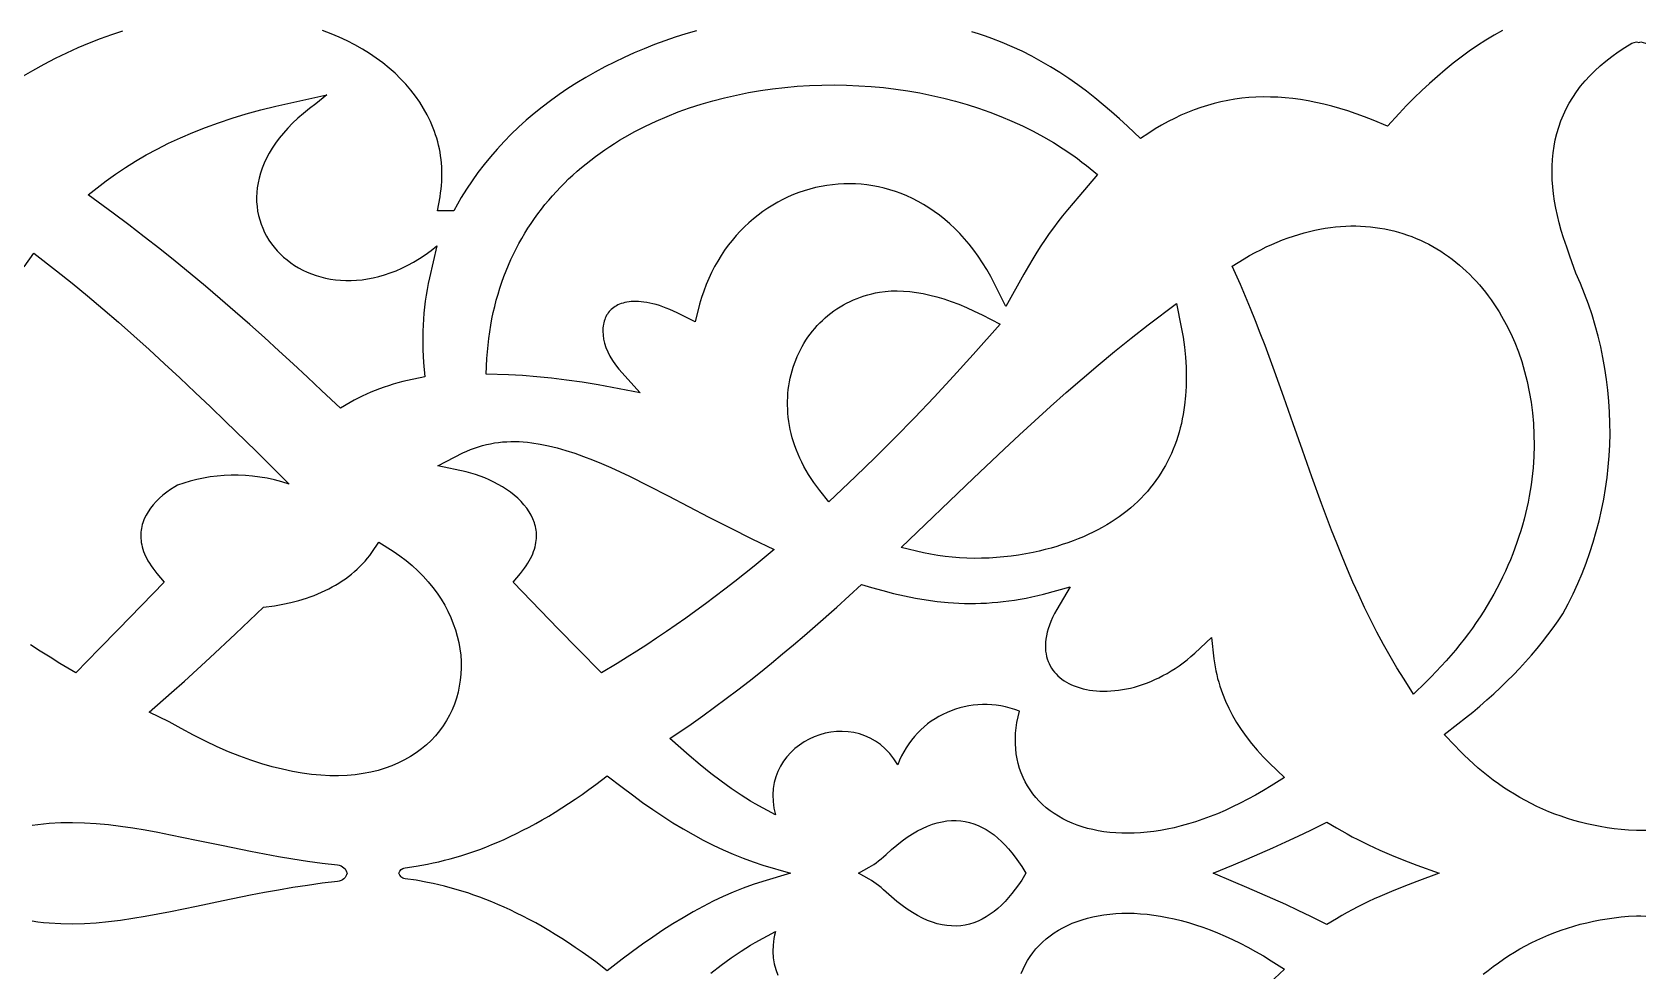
# Model space of a CAD drawing. Extents: x -280 to 280, y -610 to 610.
# Drawn here: x -104.4 to -11.4, y 474.4 to 528.5 of the extents above; entities that cross this region are included whole.
import ezdxf

# ---------------------------------------------------------------- set-up
doc = ezdxf.new("R2010")
doc.units = 0
doc.layers.add('LAYER_1', color=18, linetype='CONTINUOUS')

msp = doc.modelspace()

# ---------------------------------------------------------------- linework, layer by layer
at = {"layer": 'LAYER_1'}
for points in [[(-99.215, 528.527), (-99.854, 528.322), (-100.497, 528.094), (-101.144, 527.844), (-101.794, 527.572), (-102.447, 527.276), (-103.102, 526.957), (-103.759, 526.615), (-104.418, 526.248), (-105.078, 525.857)], [(-66.109, 528.557), (-66.725, 528.377), (-67.336, 528.184), (-67.939, 527.977), (-68.536, 527.758), (-69.126, 527.526), (-69.708, 527.281), (-70.282, 527.024), (-70.848, 526.754), (-71.404, 526.472), (-71.951, 526.178), (-72.488, 525.872), (-73.014, 525.553), (-73.53, 525.223), (-74.035, 524.882), (-74.528, 524.528), (-75.009, 524.163), (-75.477, 523.787), (-75.932, 523.4), (-76.374, 523.002), (-76.802, 522.593), (-77.216, 522.173), (-77.615, 521.742), (-78, 521.301), (-78.369, 520.849), (-78.721, 520.387), (-79.058, 519.915), (-79.378, 519.433), (-79.681, 518.94), (-80.115, 518.177), (-81.055, 518.177), (-80.905, 518.991), (-80.871, 519.212), (-80.843, 519.431), (-80.821, 519.65), (-80.806, 519.867), (-80.798, 520.083), (-80.795, 520.298), (-80.799, 520.511), (-80.808, 520.723), (-80.824, 520.933), (-80.845, 521.142), (-80.873, 521.35), (-80.906, 521.556), (-80.946, 521.761), (-80.99, 521.964), (-81.041, 522.165), (-81.097, 522.365), (-81.159, 522.563), (-81.227, 522.76), (-81.298, 522.951), (-81.462, 523.339), (-81.646, 523.715), (-81.85, 524.084), (-82.076, 524.445), (-82.322, 524.797), (-82.587, 525.14), (-82.873, 525.473), (-83.178, 525.796), (-83.501, 526.11), (-83.843, 526.412), (-84.203, 526.703), (-84.58, 526.982), (-84.975, 527.249), (-85.386, 527.503), (-85.814, 527.743), (-86.257, 527.971), (-86.716, 528.184), (-87.19, 528.382), (-87.678, 528.565)], [(-19.631, 528.566), (-20.118, 528.296), (-20.6, 528.008), (-21.076, 527.703), (-21.548, 527.38), (-22.015, 527.041), (-22.478, 526.686), (-22.936, 526.315), (-23.389, 525.929), (-23.839, 525.529), (-24.285, 525.114), (-24.726, 524.686), (-25.164, 524.245), (-25.599, 523.791), (-26.273, 523.062), (-27.099, 523.408), (-27.587, 523.599), (-28.069, 523.775), (-28.546, 523.936), (-29.017, 524.082), (-29.482, 524.213), (-29.943, 524.33), (-30.397, 524.432), (-30.847, 524.519), (-31.291, 524.592), (-31.73, 524.651), (-32.165, 524.695), (-32.594, 524.725), (-33.019, 524.741), (-33.439, 524.743), (-33.855, 524.731), (-34.267, 524.705), (-34.674, 524.665), (-35.077, 524.611), (-35.477, 524.544), (-35.872, 524.462), (-36.265, 524.368), (-36.653, 524.259), (-37.039, 524.137), (-37.421, 524.001), (-37.801, 523.851), (-38.177, 523.688), (-38.551, 523.511), (-38.922, 523.321), (-39.29, 523.117), (-39.657, 522.899), (-40.024, 522.665), (-40.507, 522.349), (-41.253, 523.058), (-41.713, 523.48), (-42.18, 523.894), (-42.656, 524.298), (-43.14, 524.693), (-43.632, 525.076), (-44.133, 525.447), (-44.643, 525.805), (-45.162, 526.15), (-45.691, 526.481), (-46.229, 526.795), (-46.777, 527.094), (-47.335, 527.376), (-47.903, 527.64), (-48.482, 527.885), (-49.074, 528.111), (-49.458, 528.246), (-49.847, 528.376), (-50.238, 528.499)], [(-11.373, 482.471), (-11.646, 482.455), (-11.78, 482.463), (-11.914, 482.455), (-12.364, 482.483), (-12.78, 482.52), (-13.19, 482.567), (-13.593, 482.623), (-13.991, 482.689), (-14.382, 482.765), (-14.768, 482.85), (-15.148, 482.944), (-15.522, 483.047), (-15.89, 483.16), (-16.252, 483.281), (-16.609, 483.411), (-16.96, 483.549), (-17.305, 483.696), (-17.645, 483.852), (-17.979, 484.015), (-18.308, 484.186), (-18.631, 484.365), (-18.949, 484.552), (-19.262, 484.746), (-19.569, 484.948), (-19.871, 485.157), (-20.168, 485.373), (-20.461, 485.596), (-20.748, 485.826), (-21.03, 486.062), (-21.307, 486.305), (-21.58, 486.554), (-21.848, 486.809), (-22.112, 487.07), (-22.371, 487.337), (-22.991, 488.001), (-22.209, 488.609), (-21.775, 488.95), (-21.352, 489.292), (-20.937, 489.639), (-20.532, 489.99), (-20.137, 490.344), (-19.75, 490.703), (-19.374, 491.066), (-19.006, 491.433), (-18.649, 491.805), (-18.301, 492.182), (-17.964, 492.563), (-17.636, 492.949), (-17.318, 493.34), (-17.011, 493.737), (-16.714, 494.138), (-16.427, 494.545), (-16.151, 494.957), (-15.847, 495.53), (-15.561, 496.109), (-15.293, 496.694), (-15.043, 497.286), (-14.811, 497.882), (-14.597, 498.484), (-14.4, 499.09), (-14.222, 499.7), (-14.062, 500.314), (-13.92, 500.932), (-13.796, 501.552), (-13.69, 502.176), (-13.603, 502.801), (-13.533, 503.429), (-13.481, 504.057), (-13.448, 504.687), (-13.433, 505.318), (-13.436, 505.949), (-13.457, 506.58), (-13.497, 507.21), (-13.554, 507.839), (-13.63, 508.467), (-13.724, 509.094), (-13.837, 509.718), (-13.968, 510.34), (-14.117, 510.959), (-14.284, 511.575), (-14.47, 512.187), (-14.674, 512.795), (-14.896, 513.399), (-15.137, 513.998), (-15.396, 514.592), (-15.752, 515.574), (-15.93, 516.089), (-16.107, 516.622), (-16.24, 517.054), (-16.36, 517.483), (-16.465, 517.907), (-16.556, 518.327), (-16.631, 518.743), (-16.691, 519.155), (-16.735, 519.562), (-16.764, 519.964), (-16.776, 520.362), (-16.772, 520.755), (-16.752, 521.144), (-16.714, 521.527), (-16.659, 521.905), (-16.587, 522.278), (-16.498, 522.646), (-16.39, 523.007), (-16.265, 523.363), (-16.121, 523.712), (-15.959, 524.055), (-15.779, 524.391), (-15.58, 524.72), (-15.363, 525.042), (-15.127, 525.357), (-14.873, 525.664), (-14.601, 525.964), (-14.31, 526.256), (-14, 526.54), (-13.672, 526.816), (-13.325, 527.084), (-12.96, 527.345), (-12.576, 527.598), (-12.18, 527.838), (-11.914, 527.912), (-11.78, 527.875), (-11.646, 527.912), (-11.38, 527.838), (-11.379, 527.838), (-11.377, 527.838), (-11.375, 527.838), (-11.373, 527.838)], [(-104.893, 514.962), (-104.328, 515.749), (-103.02, 514.731), (-102.127, 514.015), (-101.236, 513.28), (-100.346, 512.528), (-99.457, 511.76), (-98.569, 510.976), (-97.682, 510.179), (-96.797, 509.37), (-95.913, 508.549), (-95.031, 507.719), (-94.149, 506.879), (-93.269, 506.032), (-91.513, 504.32), (-89.601, 502.434), (-90.028, 502.564), (-90.453, 502.674), (-90.877, 502.764), (-91.298, 502.836), (-91.716, 502.89), (-92.132, 502.925), (-92.544, 502.943), (-92.952, 502.943), (-93.357, 502.927), (-93.757, 502.893), (-94.153, 502.844), (-94.543, 502.778), (-94.929, 502.697), (-95.308, 502.601), (-95.682, 502.49), (-96.049, 502.365), (-96.206, 502.272), (-96.443, 502.119), (-96.67, 501.958), (-96.885, 501.788), (-97.087, 501.611), (-97.274, 501.427), (-97.447, 501.237), (-97.602, 501.041), (-97.741, 500.84), (-97.861, 500.634), (-97.962, 500.424), (-98.045, 500.204), (-98.077, 500.1), (-98.105, 499.99), (-98.128, 499.879), (-98.146, 499.767), (-98.158, 499.653), (-98.165, 499.538), (-98.166, 499.422), (-98.162, 499.303), (-98.151, 499.183), (-98.134, 499.061), (-98.111, 498.937), (-98.081, 498.811), (-98.044, 498.683), (-98, 498.552), (-97.949, 498.419), (-97.89, 498.284), (-97.823, 498.147), (-97.748, 498.007), (-97.664, 497.865), (-97.572, 497.721), (-97.47, 497.575), (-97.359, 497.426), (-97.239, 497.276), (-96.813, 496.777), (-99.441, 494.07), (-100.555, 492.932), (-101.918, 491.553), (-102.826, 492.099), (-103.393, 492.448), (-103.96, 492.806), (-104.526, 493.171)], [(-104.437, 482.764), (-104.107, 482.813), (-103.776, 482.852), (-103.44, 482.884), (-102.774, 482.922), (-102.099, 482.93), (-101.417, 482.912), (-100.729, 482.868), (-100.034, 482.802), (-99.331, 482.717), (-98.622, 482.614), (-97.904, 482.495), (-97.179, 482.364), (-96.443, 482.222), (-94.949, 481.916), (-93.414, 481.593), (-91.836, 481.27), (-91.032, 481.115), (-90.216, 480.967), (-89.389, 480.827), (-88.55, 480.697), (-87.698, 480.581), (-86.827, 480.479), (-86.716, 480.458), (-86.616, 480.423), (-86.528, 480.376), (-86.451, 480.317), (-86.386, 480.249), (-86.333, 480.172), (-86.291, 480.089), (-86.261, 480), (-86.291, 479.911), (-86.333, 479.828), (-86.386, 479.751), (-86.451, 479.683), (-86.528, 479.624), (-86.616, 479.577), (-86.716, 479.542), (-86.827, 479.521), (-87.698, 479.419), (-88.55, 479.303), (-89.389, 479.173), (-90.216, 479.033), (-91.032, 478.885), (-91.836, 478.73), (-93.414, 478.407), (-94.949, 478.084), (-96.443, 477.778), (-97.179, 477.636), (-97.904, 477.505), (-98.622, 477.386), (-99.331, 477.283), (-100.034, 477.198), (-100.729, 477.132), (-101.417, 477.088), (-102.099, 477.07), (-102.774, 477.078), (-103.44, 477.116), (-103.776, 477.148), (-104.107, 477.187), (-104.437, 477.236)], [(-47.392, 474.219), (-47.285, 474.475), (-47.164, 474.724), (-47.029, 474.965), (-46.88, 475.197), (-46.718, 475.421), (-46.543, 475.635), (-46.356, 475.84), (-46.156, 476.036), (-45.945, 476.221), (-45.722, 476.396), (-45.488, 476.561), (-45.244, 476.715), (-44.989, 476.859), (-44.724, 476.992), (-44.45, 477.114), (-44.166, 477.224), (-43.873, 477.324), (-43.571, 477.412), (-43.261, 477.488), (-42.943, 477.553), (-42.616, 477.606), (-42.282, 477.647), (-41.94, 477.677), (-41.591, 477.693), (-41.235, 477.698), (-40.873, 477.69), (-40.503, 477.67), (-40.127, 477.636), (-39.745, 477.59), (-39.357, 477.531), (-38.963, 477.458), (-38.564, 477.373), (-38.16, 477.273), (-37.75, 477.16), (-37.336, 477.032), (-36.916, 476.891), (-36.493, 476.736), (-36.065, 476.566), (-35.633, 476.381), (-35.197, 476.181), (-34.758, 475.967), (-34.315, 475.737), (-33.869, 475.493), (-33.421, 475.232), (-32.971, 474.957), (-32.206, 474.474), (-33.066, 473.66)], [(-20.748, 474.174), (-20.461, 474.404), (-20.168, 474.627), (-19.871, 474.843), (-19.569, 475.052), (-19.262, 475.254), (-18.949, 475.448), (-18.631, 475.635), (-18.308, 475.814), (-17.979, 475.985), (-17.645, 476.148), (-17.305, 476.304), (-16.96, 476.451), (-16.609, 476.589), (-16.252, 476.719), (-15.89, 476.84), (-15.522, 476.953), (-15.148, 477.056), (-14.768, 477.15), (-14.382, 477.235), (-13.991, 477.311), (-13.593, 477.377), (-13.19, 477.433), (-12.78, 477.48), (-12.364, 477.517), (-11.914, 477.545), (-11.78, 477.537), (-11.646, 477.545), (-11.373, 477.529)], [(-65.289, 474.242), (-64.692, 474.701), (-64.111, 475.122), (-63.547, 475.503), (-63.268, 475.681), (-62.994, 475.847), (-62.724, 476.003), (-61.557, 476.64), (-61.608, 476.439), (-61.648, 476.242), (-61.678, 476.048), (-61.698, 475.856), (-61.711, 475.483), (-61.687, 475.123), (-61.63, 474.776), (-61.54, 474.445), (-61.42, 474.13)]]:
    msp.add_lwpolyline(points, dxfattribs=at)
for points in [[(-88.075, 524.348), (-88.442, 524.073), (-88.787, 523.795), (-89.109, 523.514), (-89.408, 523.231), (-89.686, 522.946), (-89.942, 522.659), (-90.177, 522.371), (-90.391, 522.083), (-90.585, 521.794), (-90.759, 521.505), (-90.913, 521.216), (-91.048, 520.928), (-91.164, 520.64), (-91.261, 520.355), (-91.341, 520.071), (-91.403, 519.789), (-91.447, 519.51), (-91.475, 519.234), (-91.486, 518.961), (-91.481, 518.692), (-91.46, 518.426), (-91.424, 518.165), (-91.373, 517.909), (-91.307, 517.659), (-91.227, 517.413), (-91.133, 517.174), (-91.025, 516.941), (-90.905, 516.714), (-90.771, 516.495), (-90.626, 516.283), (-90.468, 516.079), (-90.299, 515.883), (-90.119, 515.695), (-89.928, 515.517), (-89.727, 515.347), (-89.515, 515.188), (-89.294, 515.038), (-89.064, 514.899), (-88.825, 514.77), (-88.577, 514.653), (-88.321, 514.547), (-88.058, 514.454), (-87.787, 514.372), (-87.509, 514.303), (-87.225, 514.247), (-86.934, 514.205), (-86.638, 514.176), (-86.336, 514.161), (-86.03, 514.161), (-85.718, 514.176), (-85.403, 514.207), (-85.083, 514.252), (-84.76, 514.314), (-84.434, 514.392), (-84.105, 514.487), (-83.774, 514.599), (-83.441, 514.729), (-83.106, 514.877), (-82.77, 515.042), (-82.434, 515.227), (-82.096, 515.43), (-81.759, 515.653), (-81.422, 515.896), (-81.086, 516.159), (-81.52, 514.314), (-81.59, 513.984), (-81.653, 513.651), (-81.71, 513.315), (-81.759, 512.976), (-81.802, 512.635), (-81.837, 512.29), (-81.865, 511.943), (-81.886, 511.592), (-81.899, 511.239), (-81.905, 510.883), (-81.904, 510.524), (-81.894, 510.162), (-81.877, 509.797), (-81.853, 509.43), (-81.781, 508.619), (-82.786, 508.403), (-83.06, 508.336), (-83.333, 508.263), (-83.604, 508.185), (-83.871, 508.102), (-84.134, 508.014), (-84.394, 507.921), (-84.65, 507.823), (-84.902, 507.72), (-85.15, 507.612), (-85.393, 507.499), (-85.631, 507.382), (-85.865, 507.26), (-86.093, 507.133), (-86.653, 506.804), (-87.735, 507.833), (-88.548, 508.597), (-89.368, 509.358), (-90.195, 510.117), (-91.03, 510.871), (-91.872, 511.622), (-92.722, 512.366), (-93.578, 513.105), (-94.441, 513.837), (-95.312, 514.562), (-96.188, 515.278), (-97.072, 515.985), (-97.962, 516.683), (-98.858, 517.37), (-99.76, 518.045), (-101.203, 519.099), (-100.164, 519.9), (-99.619, 520.293), (-99.052, 520.674), (-98.464, 521.043), (-97.853, 521.399), (-97.218, 521.743), (-96.56, 522.074), (-95.878, 522.391), (-95.171, 522.695), (-94.438, 522.985), (-93.679, 523.26), (-92.894, 523.522), (-92.081, 523.768), (-91.241, 523.999), (-90.372, 524.215), (-87.44, 524.87)], [(-57.465, 525.424), (-56.753, 525.394), (-56.042, 525.347), (-55.334, 525.28), (-54.629, 525.196), (-53.928, 525.093), (-53.232, 524.973), (-52.541, 524.834), (-51.856, 524.676), (-51.179, 524.501), (-50.509, 524.308), (-49.848, 524.097), (-49.196, 523.867), (-48.555, 523.62), (-47.924, 523.355), (-47.306, 523.071), (-46.7, 522.77), (-46.107, 522.451), (-45.529, 522.113), (-44.965, 521.758), (-44.42, 521.386), (-44.15, 521.192), (-43.887, 520.994), (-43.628, 520.791), (-42.982, 520.266), (-44.07, 519.009), (-44.714, 518.243), (-45, 517.888), (-45.27, 517.544), (-45.527, 517.205), (-45.773, 516.866), (-46.012, 516.522), (-46.248, 516.168), (-46.486, 515.797), (-46.727, 515.405), (-46.977, 514.986), (-47.237, 514.535), (-48.277, 512.669), (-48.921, 513.98), (-49.145, 514.401), (-49.378, 514.805), (-49.62, 515.192), (-49.869, 515.561), (-50.126, 515.914), (-50.39, 516.25), (-50.66, 516.569), (-50.937, 516.872), (-51.22, 517.158), (-51.509, 517.429), (-51.803, 517.684), (-52.102, 517.923), (-52.405, 518.146), (-52.713, 518.355), (-53.025, 518.548), (-53.34, 518.726), (-53.659, 518.889), (-53.98, 519.037), (-54.304, 519.171), (-54.631, 519.29), (-54.959, 519.395), (-55.289, 519.486), (-55.62, 519.563), (-55.953, 519.626), (-56.286, 519.676), (-56.619, 519.711), (-56.952, 519.733), (-57.285, 519.742), (-57.618, 519.737), (-57.949, 519.719), (-58.279, 519.688), (-58.607, 519.644), (-58.934, 519.588), (-59.257, 519.518), (-59.579, 519.436), (-59.897, 519.341), (-60.212, 519.233), (-60.523, 519.114), (-60.829, 518.982), (-61.132, 518.838), (-61.429, 518.682), (-61.722, 518.514), (-62.009, 518.334), (-62.29, 518.142), (-62.564, 517.939), (-62.832, 517.724), (-63.093, 517.498), (-63.347, 517.26), (-63.594, 517.011), (-63.832, 516.751), (-64.062, 516.48), (-64.283, 516.198), (-64.495, 515.906), (-64.697, 515.602), (-64.89, 515.288), (-65.073, 514.963), (-65.245, 514.627), (-65.406, 514.282), (-65.556, 513.925), (-65.695, 513.559), (-65.821, 513.182), (-65.935, 512.795), (-66.195, 511.777), (-66.997, 512.194), (-67.221, 512.304), (-67.44, 512.405), (-67.653, 512.496), (-67.86, 512.579), (-68.061, 512.652), (-68.257, 512.717), (-68.446, 512.774), (-68.63, 512.822), (-68.807, 512.863), (-68.979, 512.895), (-69.144, 512.921), (-69.303, 512.939), (-69.456, 512.951), (-69.602, 512.956), (-69.742, 512.955), (-69.876, 512.948), (-70.004, 512.935), (-70.125, 512.917), (-70.241, 512.893), (-70.35, 512.865), (-70.453, 512.833), (-70.551, 512.796), (-70.643, 512.756), (-70.73, 512.711), (-70.811, 512.663), (-70.888, 512.611), (-70.96, 512.556), (-71.027, 512.498), (-71.089, 512.437), (-71.148, 512.372), (-71.202, 512.304), (-71.252, 512.232), (-71.298, 512.158), (-71.34, 512.079), (-71.377, 511.998), (-71.411, 511.913), (-71.44, 511.825), (-71.465, 511.734), (-71.485, 511.639), (-71.501, 511.541), (-71.512, 511.441), (-71.518, 511.337), (-71.519, 511.236), (-71.506, 511.01), (-71.472, 510.781), (-71.416, 510.544), (-71.337, 510.301), (-71.235, 510.054), (-71.11, 509.803), (-70.961, 509.551), (-70.786, 509.299), (-70.587, 509.048), (-69.363, 507.699), (-71.779, 508.147), (-72.706, 508.3), (-73.607, 508.429), (-74.482, 508.536), (-75.332, 508.62), (-76.155, 508.683), (-76.952, 508.726), (-78.242, 508.765), (-78.198, 509.663), (-78.17, 510.057), (-78.134, 510.445), (-78.09, 510.829), (-78.038, 511.208), (-77.978, 511.582), (-77.91, 511.951), (-77.834, 512.315), (-77.751, 512.674), (-77.66, 513.028), (-77.562, 513.377), (-77.456, 513.721), (-77.344, 514.06), (-77.224, 514.394), (-77.097, 514.723), (-76.963, 515.047), (-76.822, 515.366), (-76.674, 515.68), (-76.52, 515.989), (-76.359, 516.293), (-76.192, 516.592), (-76.019, 516.886), (-75.839, 517.174), (-75.654, 517.458), (-75.462, 517.737), (-75.265, 518.01), (-75.061, 518.279), (-74.853, 518.542), (-74.638, 518.8), (-74.419, 519.054), (-74.193, 519.302), (-73.963, 519.545), (-73.728, 519.783), (-73.488, 520.016), (-73.243, 520.244), (-72.993, 520.467), (-72.738, 520.685), (-72.479, 520.897), (-72.216, 521.105), (-71.948, 521.308), (-71.676, 521.506), (-71.4, 521.699), (-71.12, 521.886), (-70.836, 522.069), (-70.548, 522.247), (-70.255, 522.421), (-69.664, 522.751), (-69.057, 523.062), (-68.438, 523.354), (-67.807, 523.626), (-67.165, 523.879), (-66.512, 524.113), (-65.85, 524.327), (-65.18, 524.522), (-64.502, 524.698), (-63.817, 524.855), (-63.125, 524.993), (-62.429, 525.112), (-61.727, 525.213), (-61.022, 525.294), (-60.314, 525.357), (-59.603, 525.402), (-58.891, 525.428), (-58.178, 525.435)], [(-27.814, 517.302), (-27.531, 517.286), (-27.251, 517.262), (-26.974, 517.229), (-26.7, 517.189), (-26.428, 517.141), (-26.16, 517.086), (-25.894, 517.022), (-25.632, 516.951), (-25.372, 516.873), (-25.117, 516.787), (-24.864, 516.694), (-24.615, 516.594), (-24.369, 516.487), (-24.127, 516.373), (-23.889, 516.252), (-23.654, 516.125), (-23.423, 515.991), (-23.196, 515.851), (-22.973, 515.704), (-22.754, 515.551), (-22.538, 515.392), (-22.327, 515.228), (-22.12, 515.057), (-21.918, 514.88), (-21.719, 514.698), (-21.525, 514.511), (-21.335, 514.318), (-21.15, 514.12), (-20.968, 513.916), (-20.792, 513.708), (-20.62, 513.494), (-20.453, 513.276), (-20.29, 513.053), (-20.132, 512.825), (-19.979, 512.593), (-19.83, 512.356), (-19.685, 512.113), (-19.414, 511.621), (-19.161, 511.11), (-18.929, 510.584), (-18.717, 510.044), (-18.527, 509.49), (-18.358, 508.923), (-18.211, 508.343), (-18.086, 507.753), (-17.984, 507.152), (-17.905, 506.541), (-17.849, 505.921), (-17.818, 505.293), (-17.811, 504.658), (-17.829, 504.016), (-17.872, 503.368), (-17.941, 502.717), (-17.985, 502.387), (-18.036, 502.058), (-18.093, 501.728), (-18.158, 501.397), (-18.228, 501.066), (-18.306, 500.734), (-18.391, 500.402), (-18.482, 500.069), (-18.58, 499.736), (-18.686, 499.403), (-18.798, 499.07), (-18.918, 498.737), (-19.045, 498.403), (-19.179, 498.071), (-19.32, 497.738), (-19.468, 497.406), (-19.624, 497.075), (-19.788, 496.744), (-19.959, 496.414), (-20.137, 496.085), (-20.323, 495.756), (-20.517, 495.429), (-20.718, 495.103), (-20.927, 494.778), (-21.144, 494.455), (-21.369, 494.133), (-21.601, 493.812), (-21.842, 493.494), (-22.09, 493.177), (-22.347, 492.861), (-22.612, 492.548), (-22.885, 492.237), (-23.166, 491.928), (-23.455, 491.621), (-23.752, 491.317), (-24.055, 491.019), (-24.764, 490.314), (-25.309, 491.185), (-25.718, 491.837), (-26.116, 492.509), (-26.502, 493.193), (-26.874, 493.889), (-27.235, 494.596), (-27.585, 495.313), (-27.925, 496.039), (-28.255, 496.773), (-28.575, 497.515), (-28.888, 498.264), (-29.193, 499.018), (-29.492, 499.776), (-29.784, 500.539), (-30.071, 501.305), (-30.63, 502.842), (-31.175, 504.38), (-31.712, 505.913), (-32.246, 507.433), (-32.782, 508.934), (-33.326, 510.409), (-33.602, 511.132), (-33.882, 511.847), (-34.166, 512.552), (-34.455, 513.246), (-34.75, 513.927), (-35.232, 514.997), (-34.537, 515.417), (-34.216, 515.601), (-33.895, 515.776), (-33.576, 515.941), (-33.258, 516.096), (-32.941, 516.241), (-32.626, 516.377), (-32.312, 516.503), (-31.999, 516.62), (-31.688, 516.727), (-31.379, 516.825), (-31.071, 516.913), (-30.765, 516.993), (-30.461, 517.063), (-30.158, 517.125), (-29.858, 517.177), (-29.559, 517.221), (-29.263, 517.256), (-28.968, 517.282), (-28.676, 517.3), (-28.386, 517.309), (-28.099, 517.309)], [(-54.178, 513.558), (-53.811, 513.529), (-53.436, 513.481), (-53.051, 513.414), (-52.658, 513.329), (-52.256, 513.224), (-51.844, 513.099), (-51.423, 512.956), (-50.992, 512.792), (-50.551, 512.609), (-50.1, 512.405), (-49.638, 512.181), (-48.606, 511.647), (-50.158, 509.895), (-51.288, 508.648), (-52.417, 507.433), (-53.545, 506.248), (-54.676, 505.092), (-55.81, 503.964), (-56.948, 502.863), (-58.488, 501.416), (-59.01, 502.062), (-59.184, 502.29), (-59.349, 502.52), (-59.505, 502.751), (-59.652, 502.984), (-59.791, 503.217), (-59.92, 503.451), (-60.041, 503.686), (-60.154, 503.922), (-60.258, 504.158), (-60.353, 504.395), (-60.44, 504.632), (-60.518, 504.868), (-60.589, 505.105), (-60.651, 505.341), (-60.705, 505.577), (-60.751, 505.813), (-60.789, 506.047), (-60.82, 506.281), (-60.842, 506.514), (-60.857, 506.745), (-60.865, 506.976), (-60.865, 507.204), (-60.857, 507.431), (-60.842, 507.657), (-60.82, 507.88), (-60.791, 508.101), (-60.755, 508.321), (-60.712, 508.537), (-60.662, 508.751), (-60.605, 508.963), (-60.541, 509.172), (-60.471, 509.377), (-60.395, 509.58), (-60.312, 509.779), (-60.222, 509.975), (-60.127, 510.168), (-60.025, 510.357), (-59.918, 510.542), (-59.804, 510.723), (-59.685, 510.9), (-59.56, 511.072), (-59.429, 511.24), (-59.293, 511.404), (-59.151, 511.563), (-59.004, 511.717), (-58.852, 511.866), (-58.694, 512.01), (-58.532, 512.148), (-58.365, 512.282), (-58.192, 512.409), (-58.015, 512.531), (-57.833, 512.647), (-57.647, 512.757), (-57.457, 512.86), (-57.262, 512.957), (-57.063, 513.048), (-56.859, 513.132), (-56.652, 513.21), (-56.441, 513.28), (-56.226, 513.343), (-56.008, 513.399), (-55.787, 513.448), (-55.558, 513.49), (-55.228, 513.534), (-54.887, 513.561), (-54.537, 513.569)], [(-38.155, 511.478), (-38.055, 510.892), (-37.976, 510.313), (-37.918, 509.739), (-37.882, 509.171), (-37.869, 508.611), (-37.878, 508.058), (-37.911, 507.513), (-37.967, 506.976), (-38.048, 506.451), (-38.098, 506.188), (-38.154, 505.93), (-38.216, 505.675), (-38.284, 505.422), (-38.359, 505.172), (-38.441, 504.925), (-38.529, 504.681), (-38.624, 504.439), (-38.725, 504.201), (-38.833, 503.966), (-38.948, 503.734), (-39.069, 503.506), (-39.198, 503.281), (-39.333, 503.06), (-39.475, 502.842), (-39.625, 502.628), (-39.781, 502.418), (-39.944, 502.212), (-40.114, 502.01), (-40.291, 501.812), (-40.476, 501.618), (-40.667, 501.429), (-40.866, 501.244), (-41.071, 501.063), (-41.284, 500.887), (-41.504, 500.716), (-41.731, 500.549), (-41.965, 500.387), (-42.206, 500.23), (-42.455, 500.078), (-42.711, 499.931), (-42.974, 499.789), (-43.244, 499.652), (-43.521, 499.52), (-43.806, 499.393), (-44.098, 499.272), (-44.397, 499.156), (-44.704, 499.045), (-45.018, 498.939), (-45.339, 498.839), (-45.668, 498.745), (-46.005, 498.656), (-46.349, 498.572), (-46.701, 498.494), (-47.121, 498.412), (-47.543, 498.34), (-47.967, 498.28), (-48.392, 498.231), (-48.818, 498.193), (-49.244, 498.167), (-49.67, 498.153), (-50.095, 498.15), (-50.519, 498.159), (-50.942, 498.18), (-51.363, 498.213), (-51.782, 498.259), (-52.198, 498.316), (-52.611, 498.386), (-53.021, 498.468), (-54.313, 498.77), (-50.131, 502.77), (-48.374, 504.435), (-47.49, 505.261), (-46.6, 506.081), (-45.703, 506.895), (-44.796, 507.702), (-43.879, 508.502), (-42.949, 509.293), (-42.005, 510.075), (-41.045, 510.847), (-40.067, 511.609), (-38.434, 512.839)], [(-76.346, 504.876), (-76.105, 504.862), (-75.864, 504.841), (-75.618, 504.813), (-75.133, 504.739), (-74.641, 504.64), (-74.145, 504.518), (-73.643, 504.374), (-73.137, 504.21), (-72.626, 504.028), (-72.109, 503.828), (-71.587, 503.611), (-71.058, 503.38), (-70.524, 503.136), (-69.982, 502.878), (-68.881, 502.333), (-67.75, 501.753), (-65.4, 500.529), (-64.178, 499.904), (-62.92, 499.282), (-61.633, 498.651), (-62.788, 497.707), (-63.349, 497.256), (-63.911, 496.813), (-64.473, 496.377), (-65.035, 495.949), (-65.598, 495.529), (-66.161, 495.116), (-66.725, 494.712), (-67.289, 494.315), (-67.854, 493.926), (-68.419, 493.544), (-68.985, 493.171), (-69.551, 492.806), (-70.118, 492.448), (-70.685, 492.099), (-71.593, 491.553), (-72.956, 492.932), (-74.069, 494.07), (-76.697, 496.777), (-76.271, 497.276), (-76.151, 497.426), (-76.04, 497.575), (-75.939, 497.721), (-75.846, 497.865), (-75.763, 498.007), (-75.687, 498.147), (-75.62, 498.284), (-75.561, 498.419), (-75.51, 498.552), (-75.466, 498.683), (-75.429, 498.811), (-75.4, 498.937), (-75.376, 499.061), (-75.36, 499.183), (-75.349, 499.303), (-75.344, 499.422), (-75.345, 499.538), (-75.352, 499.653), (-75.365, 499.767), (-75.382, 499.879), (-75.405, 499.99), (-75.433, 500.1), (-75.465, 500.204), (-75.549, 500.424), (-75.65, 500.634), (-75.77, 500.84), (-75.908, 501.041), (-76.064, 501.237), (-76.236, 501.427), (-76.424, 501.611), (-76.626, 501.788), (-76.841, 501.958), (-77.067, 502.119), (-77.304, 502.272), (-77.55, 502.415), (-77.803, 502.549), (-78.063, 502.674), (-78.327, 502.788), (-78.594, 502.891), (-78.863, 502.983), (-79.132, 503.064), (-79.4, 503.133), (-81.029, 503.485), (-79.589, 504.227), (-79.367, 504.331), (-79.143, 504.425), (-78.918, 504.51), (-78.691, 504.586), (-78.462, 504.653), (-78.232, 504.711), (-78, 504.76), (-77.767, 504.801), (-77.533, 504.833), (-77.298, 504.857), (-77.061, 504.873), (-76.824, 504.882), (-76.585, 504.882)], [(-83.618, 498.573), (-83.228, 498.303), (-82.858, 498.021), (-82.509, 497.729), (-82.18, 497.427), (-81.871, 497.116), (-81.583, 496.797), (-81.316, 496.47), (-81.069, 496.135), (-80.842, 495.795), (-80.636, 495.449), (-80.45, 495.098), (-80.284, 494.743), (-80.139, 494.385), (-80.014, 494.024), (-79.909, 493.661), (-79.824, 493.297), (-79.76, 492.932), (-79.715, 492.568), (-79.691, 492.204), (-79.686, 491.843), (-79.702, 491.484), (-79.737, 491.128), (-79.793, 490.776), (-79.868, 490.429), (-79.963, 490.088), (-80.078, 489.753), (-80.212, 489.426), (-80.366, 489.106), (-80.539, 488.795), (-80.732, 488.494), (-80.944, 488.204), (-81.175, 487.924), (-81.425, 487.657), (-81.693, 487.403), (-81.98, 487.163), (-82.285, 486.937), (-82.607, 486.727), (-82.948, 486.533), (-83.305, 486.356), (-83.68, 486.196), (-84.071, 486.054), (-84.479, 485.931), (-84.903, 485.828), (-85.343, 485.744), (-85.799, 485.681), (-86.27, 485.64), (-86.757, 485.62), (-87.259, 485.622), (-87.777, 485.648), (-88.309, 485.697), (-88.856, 485.77), (-89.418, 485.867), (-89.994, 485.99), (-90.586, 486.139), (-91.192, 486.314), (-91.812, 486.517), (-92.447, 486.747), (-93.096, 487.005), (-93.76, 487.293), (-94.437, 487.61), (-95.129, 487.957), (-95.836, 488.335), (-96.533, 488.732), (-97.686, 489.275), (-96.383, 490.418), (-95.648, 491.074), (-94.912, 491.741), (-94.175, 492.419), (-92.698, 493.805), (-91.094, 495.341), (-90.447, 495.422), (-89.979, 495.5), (-89.515, 495.599), (-89.058, 495.719), (-88.605, 495.859), (-88.387, 495.935), (-88.168, 496.017), (-87.953, 496.104), (-87.74, 496.196), (-87.532, 496.293), (-87.326, 496.395), (-87.125, 496.501), (-86.928, 496.613), (-86.735, 496.729), (-86.546, 496.85), (-86.363, 496.976), (-86.184, 497.107), (-86.011, 497.242), (-85.843, 497.383), (-85.681, 497.527), (-85.524, 497.677), (-85.374, 497.831), (-85.229, 497.99), (-85.091, 498.153), (-84.959, 498.321), (-84.835, 498.494), (-84.438, 499.089)], [(-56.019, 496.479), (-55.378, 496.294), (-54.746, 496.129), (-54.117, 495.983), (-53.489, 495.857), (-52.862, 495.752), (-52.235, 495.668), (-51.605, 495.606), (-51.292, 495.584), (-50.977, 495.567), (-50.662, 495.557), (-50.345, 495.552), (-50.027, 495.554), (-49.709, 495.562), (-49.389, 495.576), (-49.068, 495.597), (-48.746, 495.624), (-48.422, 495.658), (-48.096, 495.699), (-47.769, 495.747), (-47.44, 495.801), (-47.109, 495.863), (-46.776, 495.932), (-46.44, 496.009), (-46.102, 496.092), (-44.57, 496.504), (-45.337, 495.207), (-45.464, 494.971), (-45.576, 494.742), (-45.674, 494.519), (-45.758, 494.302), (-45.828, 494.092), (-45.885, 493.888), (-45.93, 493.691), (-45.962, 493.501), (-45.983, 493.318), (-45.992, 493.141), (-45.991, 492.971), (-45.98, 492.807), (-45.959, 492.65), (-45.929, 492.499), (-45.889, 492.354), (-45.841, 492.214), (-45.785, 492.08), (-45.72, 491.952), (-45.647, 491.828), (-45.566, 491.709), (-45.477, 491.595), (-45.38, 491.486), (-45.275, 491.382), (-45.162, 491.283), (-45.041, 491.189), (-44.913, 491.099), (-44.777, 491.016), (-44.634, 490.937), (-44.483, 490.865), (-44.326, 490.798), (-44.162, 490.738), (-43.991, 490.683), (-43.814, 490.636), (-43.632, 490.594), (-43.443, 490.56), (-43.25, 490.533), (-43.051, 490.513), (-42.848, 490.5), (-42.64, 490.494), (-42.428, 490.497), (-42.213, 490.507), (-41.994, 490.524), (-41.772, 490.55), (-41.547, 490.584), (-41.32, 490.626), (-41.091, 490.676), (-40.86, 490.735), (-40.627, 490.802), (-40.393, 490.878), (-40.158, 490.962), (-39.923, 491.055), (-39.687, 491.158), (-39.451, 491.269), (-39.215, 491.389), (-38.98, 491.519), (-38.746, 491.658), (-38.513, 491.806), (-38.282, 491.963), (-38.052, 492.131), (-37.824, 492.308), (-37.599, 492.495), (-37.376, 492.691), (-36.413, 493.597), (-36.276, 492.36), (-36.245, 492.13), (-36.207, 491.902), (-36.164, 491.676), (-36.115, 491.452), (-36.061, 491.229), (-36, 491.008), (-35.934, 490.789), (-35.863, 490.571), (-35.786, 490.358), (-35.613, 489.928), (-35.419, 489.507), (-35.203, 489.091), (-34.964, 488.682), (-34.702, 488.278), (-34.419, 487.879), (-34.113, 487.486), (-33.786, 487.099), (-33.437, 486.717), (-33.066, 486.34), (-32.206, 485.526), (-32.971, 485.043), (-33.421, 484.768), (-33.869, 484.507), (-34.315, 484.263), (-34.758, 484.033), (-35.197, 483.819), (-35.633, 483.619), (-36.065, 483.434), (-36.493, 483.264), (-36.916, 483.109), (-37.336, 482.968), (-37.75, 482.84), (-38.16, 482.727), (-38.564, 482.627), (-38.963, 482.542), (-39.357, 482.469), (-39.745, 482.41), (-40.127, 482.364), (-40.503, 482.33), (-40.873, 482.31), (-41.235, 482.302), (-41.591, 482.307), (-41.94, 482.323), (-42.282, 482.353), (-42.616, 482.394), (-42.943, 482.447), (-43.261, 482.512), (-43.571, 482.588), (-43.873, 482.676), (-44.166, 482.776), (-44.45, 482.886), (-44.724, 483.008), (-44.989, 483.141), (-45.244, 483.285), (-45.488, 483.439), (-45.722, 483.604), (-45.945, 483.779), (-46.156, 483.964), (-46.356, 484.16), (-46.543, 484.365), (-46.718, 484.579), (-46.88, 484.803), (-47.029, 485.035), (-47.164, 485.276), (-47.285, 485.525), (-47.392, 485.781), (-47.485, 486.046), (-47.563, 486.317), (-47.626, 486.594), (-47.673, 486.878), (-47.706, 487.168), (-47.723, 487.463), (-47.724, 487.763), (-47.71, 488.069), (-47.679, 488.379), (-47.633, 488.693), (-47.571, 489.011), (-47.493, 489.334), (-47.756, 489.432), (-48.022, 489.516), (-48.288, 489.585), (-48.556, 489.64), (-48.824, 489.681), (-49.092, 489.708), (-49.359, 489.722), (-49.626, 489.722), (-49.891, 489.71), (-50.154, 489.684), (-50.414, 489.645), (-50.672, 489.594), (-50.927, 489.531), (-51.177, 489.455), (-51.424, 489.367), (-51.665, 489.268), (-51.902, 489.157), (-52.132, 489.035), (-52.357, 488.902), (-52.575, 488.758), (-52.786, 488.603), (-52.989, 488.437), (-53.184, 488.262), (-53.371, 488.076), (-53.549, 487.88), (-53.717, 487.675), (-53.876, 487.46), (-54.024, 487.236), (-54.161, 487.003), (-54.288, 486.761), (-54.402, 486.51), (-54.504, 486.251), (-54.612, 486.427), (-54.726, 486.595), (-54.967, 486.902), (-55.226, 487.175), (-55.502, 487.412), (-55.791, 487.616), (-56.092, 487.788), (-56.403, 487.926), (-56.722, 488.034), (-57.047, 488.111), (-57.376, 488.159), (-57.707, 488.178), (-58.037, 488.168), (-58.366, 488.132), (-58.691, 488.069), (-59.009, 487.98), (-59.32, 487.867), (-59.62, 487.73), (-59.908, 487.57), (-60.183, 487.387), (-60.441, 487.183), (-60.681, 486.959), (-60.901, 486.714), (-61.099, 486.451), (-61.273, 486.169), (-61.42, 485.87), (-61.54, 485.555), (-61.63, 485.224), (-61.687, 484.877), (-61.711, 484.517), (-61.698, 484.144), (-61.648, 483.758), (-61.557, 483.36), (-62.724, 483.997), (-62.994, 484.153), (-63.268, 484.319), (-63.547, 484.497), (-64.111, 484.878), (-64.692, 485.299), (-65.289, 485.758), (-65.902, 486.252), (-66.53, 486.78), (-67.653, 487.759), (-66.431, 488.596), (-65.746, 489.078), (-65.07, 489.567), (-64.4, 490.063), (-63.737, 490.566), (-63.081, 491.076), (-62.431, 491.591), (-61.787, 492.113), (-61.149, 492.64), (-60.515, 493.172), (-59.887, 493.709), (-59.263, 494.25), (-58.027, 495.345), (-56.594, 496.645)], [(-70.403, 484.953), (-69.814, 484.511), (-69.226, 484.086), (-68.64, 483.678), (-68.055, 483.287), (-67.471, 482.915), (-66.888, 482.561), (-66.307, 482.227), (-65.727, 481.912), (-65.149, 481.617), (-64.572, 481.343), (-63.997, 481.091), (-63.423, 480.86), (-62.851, 480.652), (-62.281, 480.466), (-60.689, 480), (-62.281, 479.534), (-62.851, 479.348), (-63.423, 479.14), (-63.997, 478.909), (-64.572, 478.657), (-65.149, 478.383), (-65.727, 478.088), (-66.307, 477.773), (-66.888, 477.439), (-67.471, 477.085), (-68.055, 476.713), (-68.64, 476.322), (-69.226, 475.914), (-69.814, 475.489), (-70.403, 475.047), (-71.258, 474.384), (-71.925, 474.888), (-72.322, 475.179), (-72.716, 475.46), (-73.106, 475.729), (-73.494, 475.988), (-73.879, 476.238), (-74.261, 476.476), (-74.64, 476.706), (-75.016, 476.925), (-75.389, 477.135), (-75.759, 477.335), (-76.126, 477.526), (-76.491, 477.708), (-76.852, 477.882), (-77.211, 478.046), (-77.567, 478.203), (-77.921, 478.35), (-78.271, 478.49), (-78.619, 478.622), (-78.965, 478.746), (-79.308, 478.862), (-79.648, 478.971), (-79.985, 479.072), (-80.32, 479.167), (-80.653, 479.254), (-80.982, 479.335), (-81.31, 479.409), (-81.633, 479.476), (-82.278, 479.593), (-82.918, 479.686), (-82.986, 479.701), (-83.048, 479.724), (-83.103, 479.755), (-83.152, 479.793), (-83.231, 479.887), (-83.284, 480), (-83.231, 480.113), (-83.152, 480.207), (-83.048, 480.276), (-82.986, 480.299), (-82.918, 480.314), (-82.278, 480.407), (-81.633, 480.524), (-81.31, 480.591), (-80.982, 480.665), (-80.653, 480.746), (-80.32, 480.833), (-79.985, 480.928), (-79.648, 481.029), (-79.308, 481.138), (-78.965, 481.254), (-78.619, 481.378), (-78.271, 481.51), (-77.921, 481.65), (-77.567, 481.797), (-77.211, 481.954), (-76.852, 482.118), (-76.491, 482.292), (-76.126, 482.474), (-75.759, 482.665), (-75.389, 482.865), (-75.016, 483.075), (-74.64, 483.294), (-74.261, 483.524), (-73.879, 483.762), (-73.494, 484.012), (-73.106, 484.271), (-72.716, 484.54), (-72.322, 484.821), (-71.925, 485.112), (-71.258, 485.616)], [(-50.877, 483.024), (-50.619, 482.987), (-50.365, 482.929), (-50.116, 482.853), (-49.872, 482.758), (-49.634, 482.645), (-49.401, 482.515), (-49.173, 482.368), (-48.952, 482.205), (-48.735, 482.026), (-48.524, 481.833), (-48.318, 481.626), (-48.117, 481.405), (-47.921, 481.171), (-47.73, 480.924), (-47.543, 480.664), (-47.36, 480.393), (-47.119, 480), (-47.36, 479.607), (-47.543, 479.336), (-47.73, 479.076), (-47.921, 478.829), (-48.117, 478.595), (-48.318, 478.374), (-48.524, 478.167), (-48.735, 477.974), (-48.952, 477.795), (-49.173, 477.632), (-49.401, 477.485), (-49.634, 477.355), (-49.872, 477.242), (-50.116, 477.147), (-50.365, 477.071), (-50.619, 477.013), (-50.877, 476.976), (-51.14, 476.958), (-51.406, 476.961), (-51.677, 476.984), (-51.951, 477.028), (-52.228, 477.093), (-52.508, 477.179), (-52.791, 477.286), (-53.078, 477.414), (-53.367, 477.563), (-53.66, 477.734), (-53.957, 477.926), (-54.257, 478.14), (-54.561, 478.376), (-54.868, 478.634), (-55.176, 478.91), (-55.327, 479.048), (-55.471, 479.172), (-55.613, 479.286), (-55.751, 479.392), (-55.888, 479.488), (-56.022, 479.575), (-56.153, 479.654), (-56.767, 480), (-56.153, 480.346), (-56.022, 480.425), (-55.888, 480.512), (-55.751, 480.608), (-55.613, 480.714), (-55.471, 480.828), (-55.327, 480.952), (-55.176, 481.09), (-54.868, 481.366), (-54.561, 481.624), (-54.257, 481.86), (-53.957, 482.074), (-53.66, 482.266), (-53.367, 482.437), (-53.078, 482.586), (-52.791, 482.714), (-52.508, 482.821), (-52.228, 482.907), (-51.951, 482.972), (-51.677, 483.016), (-51.406, 483.039), (-51.14, 483.042)], [(-29.212, 482.62), (-28.905, 482.44), (-28.6, 482.269), (-28.294, 482.103), (-27.985, 481.942), (-27.673, 481.785), (-27.357, 481.632), (-27.036, 481.481), (-26.71, 481.334), (-26.032, 481.044), (-25.321, 480.759), (-24.568, 480.473), (-23.294, 480), (-24.568, 479.527), (-25.321, 479.241), (-26.032, 478.956), (-26.71, 478.666), (-27.036, 478.519), (-27.357, 478.368), (-27.673, 478.215), (-27.985, 478.058), (-28.294, 477.897), (-28.6, 477.731), (-28.905, 477.56), (-29.212, 477.38), (-29.773, 477.055), (-30.689, 477.51), (-31.408, 477.855), (-32.136, 478.195), (-32.874, 478.53), (-33.622, 478.86), (-34.378, 479.186), (-35.142, 479.507), (-36.316, 480), (-35.142, 480.493), (-34.378, 480.814), (-33.622, 481.14), (-32.874, 481.47), (-32.136, 481.805), (-31.408, 482.145), (-30.689, 482.49), (-29.773, 482.945)]]:
    msp.add_lwpolyline(points, close=True, dxfattribs=at)

doc.saveas('drawing.dxf')
